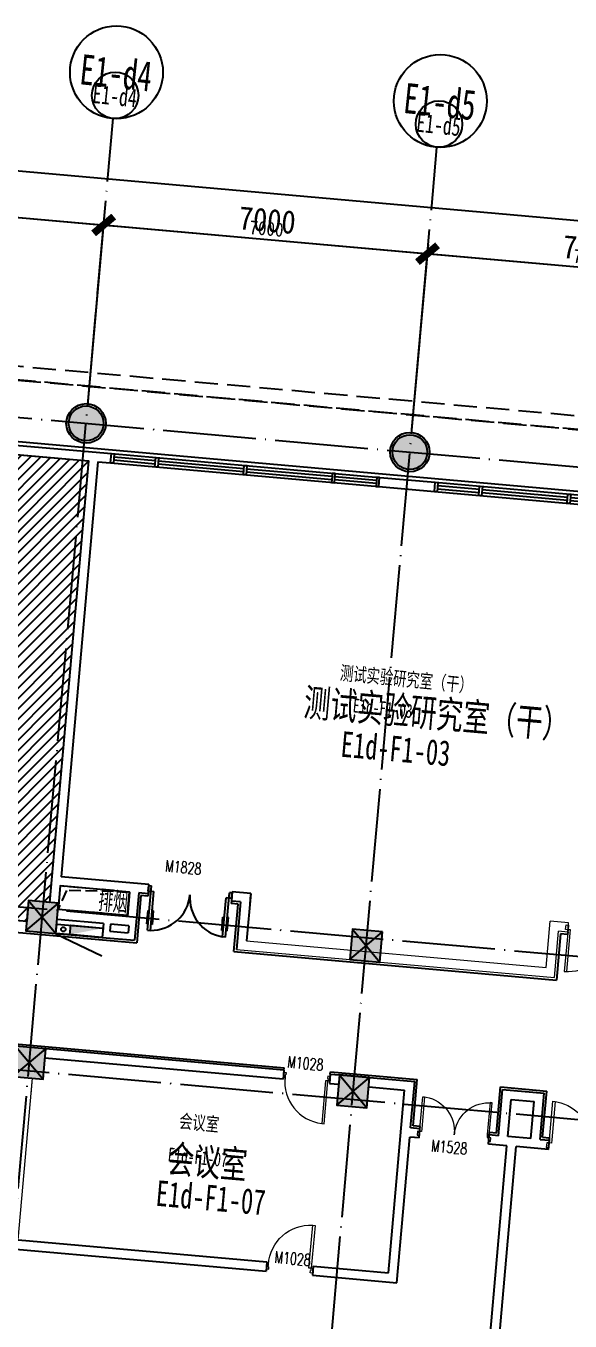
# Model space of a CAD drawing. Header units: millimetres. Extents: x 347599 to 1495443, y -100002 to 152717.
# Drawn here: x 1431803 to 1443520, y 19497 to 47398 of the extents above; entities that cross this region are included whole.
import ezdxf
from ezdxf.enums import TextEntityAlignment as Align

# ---------------------------------------------------------------- set-up
doc = ezdxf.new("R2010")
doc.units = ezdxf.units.MM
doc.header["$LTSCALE"] = 1000
doc.header["$PDMODE"] = 1
for name, pattern in [('DASH', [0.35, 0.25, -0.1]), ('E-RG-1F$0$$0$DOTE', [2.42, 2, -0.2, 0.02, -0.2]), ('XRE2$0$HIDDEN', [0.375, 0.25, -0.125]), ('管井留洞1F$0$DASH', [0.35, 0.25, -0.1])]:
    doc.linetypes.add(name, pattern=pattern)
doc.layers.get('0').update_dxf_attribs({"linetype": 'CONTINUOUS'})
doc.layers.get('Defpoints').update_dxf_attribs({"linetype": 'CONTINUOUS'})
for name, color, linetype in [('00外装饰面', 21, 'CONTINUOUS'), ('A-------', 18, 'CONTINUOUS'), ('A-SYMB-DOOR', 13, 'CONTINUOUS'), ('A-SYMB-DOOR1', 4, 'CONTINUOUS'), ('A-设备', 253, 'CONTINUOUS'), ('A—墙体', 7, 'CONTINUOUS'), ('A—文字索引', 40, 'CONTINUOUS'), ('A—楼梯、电梯、栏杆', 50, 'CONTINUOUS'), ('A—设备管丼、主管符号', 50, 'CONTINUOUS'), ('A—轴线、尺寸', 1, 'CONTINUOUS'), ('A—门窗', 135, 'CONTINUOUS'), ('E-RT-1F$0$A-SYMB-AREA', 4, 'CONTINUOUS'), ('E-RT-1F$0$A-SYMB-NAME', 4, 'CONTINUOUS'), ('I—平面—文字', 40, 'CONTINUOUS'), ('I—平面—文字（放大1：100）', 40, 'XRE2$0$HIDDEN'), ('I—平面—消防设施', 10, 'CONTINUOUS'), ('I—平面—装饰面层线', 192, 'CONTINUOUS'), ('I—平面—门', 22, 'CONTINUOUS'), ('轴线100', 1, 'CONTINUOUS')]:
    doc.layers.add(name, color=color, linetype=linetype)
for name, color, linetype, lineweight in [('E1-RI-1F$0$A-DOOR', 32, 'CONTINUOUS', 5), ('E1-RI-1F$0$A-DOOR-FRAM', 2, 'CONTINUOUS', 9), ('E1-RI-1F$0$A-GLAZ-CWMG', 3, 'CONTINUOUS', 5), ('E1-RI-1F$0$A-WALL', 7, 'CONTINUOUS', 5)]:
    doc.layers.add(name, color=color, linetype=linetype, lineweight=lineweight)
doc.styles.add('ARIAL', font='simhei.ttf', dxfattribs={"width": 0.9})
doc.styles.add('E-RT-1F$0$ECADI', font='hzs.shx', dxfattribs={"width": 0.7, "bigfont": 'hztxt.shx'})
doc.styles.add('ECADI-TXT', font='simplex.shx', dxfattribs={"bigfont": 'hztxt.shx'})
doc.styles.add('XD2008', font='simhei.ttf', dxfattribs={"width": 0.7})
doc.dimstyles.new('200', dxfattribs={"dimscale": 200, "dimtxt": 2.5, "dimasz": 2, "dimexe": 1, "dimexo": 1, "dimgap": 0.8, "dimtad": 1, "dimdec": 0, "dimdsep": 46, "dimtxsty": 'ARIAL', "dimblk1": 'ARCHTICK', "dimblk2": 'ARCHTICK', "dimsah": 1, "dimcen": -0.9, "dimdle": 1, "dimclrd": 256, "dimclre": 256, "dimclrt": 40, "dimaunit": 1, "dimadec": 0, "dimazin": 0, "dimtfac": 0.35, "dimtdec": 0, "dimtix": 1, "dimtmove": 2, "dimatfit": 3, "dimldrblk": 'ARCHTICK', "dimfxl": 0, "dimtvp": 0.8, "dimtolj": 1, "dimtzin": 0, "dimarcsym": 0})
doc.dimstyles.new('副本 100', dxfattribs={"dimscale": 100, "dimtxt": 2.5, "dimasz": 2, "dimexe": 1, "dimexo": 1, "dimgap": 0.8, "dimtad": 1, "dimdec": 0, "dimdsep": 46, "dimtxsty": 'ARIAL', "dimblk1": 'ARCHTICK', "dimblk2": 'ARCHTICK', "dimsah": 1, "dimcen": -0.9, "dimdle": 1, "dimclrd": 256, "dimclre": 256, "dimclrt": 40, "dimaunit": 1, "dimadec": 0, "dimazin": 0, "dimtfac": 0.35, "dimtdec": 0, "dimtix": 1, "dimtmove": 2, "dimatfit": 3, "dimldrblk": 'ARCHTICK', "dimfxl": 0, "dimtvp": 0.8, "dimtolj": 1, "dimtzin": 0, "dimarcsym": 0})

# ---------------------------------------------------------------- blocks, each defined once
blk = doc.blocks.new('E1-RI-1F$0$M1000')
at = {"layer": 'E1-RI-1F$0$A-DOOR'}
for p, q in [((11787123, -6196585), (11787123, -6196685)), ((11787123, -6196585), (11787161, -6196585)), ((11787123, -6196685), (11787173, -6196685)), ((11787161, -6196635), (11787161, -6196585)), ((11787161, -6196635), (11787173, -6196635)), ((11787173, -6196685), (11787173, -6196635)), ((11788073, -6196685), (11788073, -6196635)), ((11788086, -6196635), (11788073, -6196635)), ((11788123, -6196685), (11788073, -6196685)), ((11788086, -6196635), (11788086, -6196585)), ((11788123, -6196585), (11788086, -6196585)), ((11788123, -6196585), (11788123, -6196685))]:
    blk.add_line(p, q, dxfattribs=at)
blk.add_lwpolyline([(11787161, -6195660), (11787161, -6196585), (11787211, -6196585), (11787211, -6195660)], close=True, dxfattribs=at)
blk.add_arc((11787186, -6196560), 900, 358.4089, 88.4089, dxfattribs=at)
blk = doc.blocks.new('E1-RI-1F$0$1窗01')
at = {"layer": 'A—门窗'}
for p, q in [((12311566, -5138138), (12317365, -5138138)), ((12311626, -5138204), (12312526, -5138204)), ((12311626, -5138271), (12312526, -5138271)), ((12312586, -5138204), (12314436, -5138204)), ((12312586, -5138271), (12314436, -5138271)), ((12314496, -5138204), (12316345, -5138204)), ((12314496, -5138271), (12316345, -5138271)), ((12316405, -5138204), (12317305, -5138204)), ((12316405, -5138271), (12317305, -5138271)), ((12311566, -5138338), (12317365, -5138338))]:
    blk.add_line(p, q, dxfattribs=at)
for points in [[(12311566, -5138138), (12311626, -5138138), (12311626, -5138338), (12311566, -5138338)], [(12312526, -5138138), (12312586, -5138138), (12312586, -5138338), (12312526, -5138338)], [(12314436, -5138138), (12314496, -5138138), (12314496, -5138338), (12314436, -5138338)], [(12317365, -5138138), (12317305, -5138138), (12317305, -5138338), (12317365, -5138338)]]:
    blk.add_lwpolyline(points, close=True, dxfattribs=at)
blk.add_lwpolyline([(12316345, -5138138), (12316345, -5138338), (12316405, -5138338), (12316405, -5138138), (12316345, -5138138), (12316345, -5138138)], dxfattribs=at)
at = {"layer": 'E1-RI-1F$0$A-WALL'}
for p, q in [((12311566, -5138138), (12311566, -5138338)), ((12317365, -5138138), (12317365, -5138338))]:
    blk.add_line(p, q, dxfattribs=at)
blk = doc.blocks.new('E1-RI-1F$0$$DORLIB2D$00000011')
for p, q in [((-0.467, 0.471), (-0.467, -0.062)), ((-0.467, 0.471), (-0.433, 0.471)), ((-0.433, 0.471), (-0.433, 0.004)), ((0.433, 0.471), (0.433, 0.004)), ((0.467, 0.471), (0.433, 0.471)), ((0.467, 0.471), (0.467, -0.062)), ((-0.483, 0.396), (-0.483, 0.235)), ((-0.483, 0.396), (-0.467, 0.396)), ((-0.417, 0.396), (-0.433, 0.396)), ((-0.417, 0.396), (-0.417, 0.235)), ((0.417, 0.396), (0.417, 0.235)), ((0.417, 0.396), (0.433, 0.396)), ((0.483, 0.396), (0.467, 0.396)), ((0.483, 0.396), (0.483, 0.235)), ((-0.483, 0.235), (-0.467, 0.235)), ((-0.417, 0.235), (-0.433, 0.235)), ((0.417, 0.235), (0.433, 0.235)), ((0.483, 0.235), (0.467, 0.235)), ((-0.5, 0.004), (-0.433, 0.004)), ((-0.5, 0.004), (-0.5, -0.062)), ((0.5, 0.004), (0.433, 0.004)), ((0.5, 0.004), (0.5, -0.062)), ((-0.5, -0.062), (-0.467, -0.062)), ((0.5, -0.062), (0.467, -0.062))]:
    blk.add_line(p, q)
for centre, start, end in [((-0.467, 0.004), 0, 85.904), ((0.467, 0.004), 94.096, 180)]:
    blk.add_arc(centre, 0.467, start, end)
blk = doc.blocks.new('E1-RI-1F$0$XFX-BX')
blk.add_lwpolyline([(0, 0), (0, 200), (700, 200), (700, 0)], close=True)
blk.add_solid([(0, 0), (0, 0), (700, 0), (700, 200)])
blk = doc.blocks.new('E1-RI-1F$0$MRY_DOOR-2-SOLID_-_1_8_ME5')
at = {"layer": 'E1-RI-1F$0$A-DOOR'}
for p, q in [((-849, -66), (-900, -66)), ((-900, -66), (-900, -137)), ((-900, -137), (-900, -966)), ((-849, -137), (-849, -66)), ((-849, -966), (-849, -137)), ((849, -66), (900, -66)), ((849, -137), (849, -66)), ((849, -966), (849, -137)), ((900, -66), (900, -137)), ((900, -137), (900, -966)), ((-900, -966), (-849, -966)), ((900, -966), (849, -966))]:
    blk.add_line(p, q, dxfattribs=at)
for centre, start, end in [((-900, -66), 270, 355.4292), ((-900, -66), 355.4292, 0.5), ((900, -66), 179.5, 184.5708), ((900, -66), 184.5708, 270)]:
    blk.add_arc(centre, 900, start, end, dxfattribs=at)
at = {"layer": 'E1-RI-1F$0$A-DOOR-FRAM'}
for p, q in [((-951, -66), (-951, 36)), ((-951, 36), (-900, 36)), ((-900, 36), (-900, -66)), ((900, -66), (900, 36)), ((900, 36), (951, 36)), ((951, 36), (951, -66)), ((-900, -66), (-951, -66)), ((951, -66), (900, -66))]:
    blk.add_line(p, q, dxfattribs=at)
blk = doc.blocks.new('E-RT-1F$0$5erhfh')
at = {"layer": 'E-RT-1F$0$A-SYMB-AREA', "style": 'E-RT-1F$0$ECADI', "width": 0.7}
blk.add_attdef('340M2', text='', height=2.5, dxfattribs=at).set_placement((0, 1.25), align=Align.MIDDLE_LEFT)
at = {"layer": 'E-RT-1F$0$A-SYMB-NAME', "style": 'E-RT-1F$0$ECADI', "width": 0.7}
blk.add_attdef('CHINESENAME', (-12.29, 3.09), '', height=4.5, dxfattribs=at)
blk = doc.blocks.new('_ArchTick')
at = {"color": 0, "linetype": 'ByBlock', "const_width": 0.4}
blk.add_lwpolyline([(-0.5, -0.5), (0.5, 0.5)], dxfattribs=at)
blk = doc.blocks.new('*D287')
at = {"layer": 'A—轴线、尺寸', "linetype": 'ByBlock', "lineweight": -2}
for p, q in [((1426169, 39943), (1426522, 43927)), ((1426305, 43746), (1433677, 43092)), ((1433142, 39324), (1433495, 43309))]:
    blk.add_line(p, q, dxfattribs=at)
at = {"layer": 'Defpoints', "color": 0, "linetype": 'ByBlock'}
for p in [(1433477, 43110), (1426151, 39744), (1433124, 39125)]:
    blk.add_point(p, dxfattribs=at)
at = {"layer": 'A—轴线、尺寸', "linetype": 'ByBlock', "lineweight": -2, "xscale": 400, "yscale": 400, "zscale": 400}
for p, rotation in [((1426505, 43728), 174.9322288769739), ((1433477, 43110), 354.9322288769739)]:
    blk.add_blockref('_ArchTick', p, dxfattribs=dict(at, rotation=rotation))
at = {"layer": 'A—轴线、尺寸', "color": 40, "linetype": 'ByBlock', "insert": (1430027, 43830), "char_height": 500, "attachment_point": 5, "rotation": 354.9322, "style": 'ARIAL'}
blk.add_mtext('\\A1;7000', dxfattribs=at)
blk = doc.blocks.new('*D288')
at = {"layer": 'A—轴线、尺寸', "linetype": 'ByBlock', "lineweight": -2}
for p, q in [((1433142, 39324), (1433495, 43309)), ((1433278, 43127), (1440649, 42474)), ((1440114, 38706), (1440468, 42691))]:
    blk.add_line(p, q, dxfattribs=at)
at = {"layer": 'Defpoints', "color": 0, "linetype": 'ByBlock'}
for p in [(1440450, 42491), (1433124, 39125), (1440097, 38507)]:
    blk.add_point(p, dxfattribs=at)
at = {"layer": 'A—轴线、尺寸', "linetype": 'ByBlock', "lineweight": -2, "xscale": 400, "yscale": 400, "zscale": 400}
for p, rotation in [((1433477, 43110), 174.9322288769739), ((1440450, 42491), 354.9322288769739)]:
    blk.add_blockref('_ArchTick', p, dxfattribs=dict(at, rotation=rotation))
at = {"layer": 'A—轴线、尺寸', "color": 40, "linetype": 'ByBlock', "insert": (1437000, 43212), "char_height": 500, "attachment_point": 5, "rotation": 354.9322, "style": 'ARIAL'}
blk.add_mtext('\\A1;7000', dxfattribs=at)
blk = doc.blocks.new('*D289')
at = {"layer": 'A—轴线、尺寸', "linetype": 'ByBlock', "lineweight": -2}
for p, q in [((1440114, 38706), (1440468, 42691)), ((1440251, 42509), (1447622, 41855)), ((1447087, 38088), (1447440, 42072))]:
    blk.add_line(p, q, dxfattribs=at)
at = {"layer": 'Defpoints', "color": 0, "linetype": 'ByBlock'}
for p in [(1447423, 41873), (1440097, 38507), (1447069, 37889)]:
    blk.add_point(p, dxfattribs=at)
at = {"layer": 'A—轴线、尺寸', "linetype": 'ByBlock', "lineweight": -2, "xscale": 400, "yscale": 400, "zscale": 400}
for p, rotation in [((1440450, 42491), 174.9322288769739), ((1447423, 41873), 354.9322288769739)]:
    blk.add_blockref('_ArchTick', p, dxfattribs=dict(at, rotation=rotation))
at = {"layer": 'A—轴线、尺寸', "color": 40, "linetype": 'ByBlock', "insert": (1443973, 42593), "char_height": 500, "attachment_point": 5, "rotation": 354.9322, "style": 'ARIAL'}
blk.add_mtext('\\A1;7000', dxfattribs=at)
blk = doc.blocks.new('*D293')
at = {"layer": 'A—轴线、尺寸', "linetype": 'ByBlock', "lineweight": -2}
for p, q in [((1414670, 40461), (1415156, 45939)), ((1414939, 45758), (1486159, 39442)), ((1485492, 34180), (1485978, 39659))]:
    blk.add_line(p, q, dxfattribs=at)
at = {"layer": 'Defpoints', "color": 0, "linetype": 'ByBlock'}
for p in [(1414652, 40261), (1485960, 39459), (1485474, 33981)]:
    blk.add_point(p, dxfattribs=at)
at = {"layer": 'A—轴线、尺寸', "linetype": 'ByBlock', "lineweight": -2, "xscale": 400, "yscale": 400, "zscale": 400}
for p, rotation in [((1415138, 45740), 174.9322288769739), ((1485960, 39459), 354.9322288769739)]:
    blk.add_blockref('_ArchTick', p, dxfattribs=dict(at, rotation=rotation))
at = {"layer": 'A—轴线、尺寸', "color": 40, "linetype": 'ByBlock', "insert": (1450585, 43011), "char_height": 500, "attachment_point": 5, "rotation": 354.9322, "style": 'ARIAL'}
blk.add_mtext('\\A1;71100', dxfattribs=at)
blk = doc.blocks.new('ECADI-TAG-DOOR')
blk = doc.blocks.new('*D533')
at = {"layer": 'Defpoints', "color": 0, "linetype": 'Continuous'}
for p in [(1433477, 43110), (1426151, 39744), (1433124, 39125)]:
    blk.add_point(p, dxfattribs=at)
at = {"layer": '轴线100', "linetype": 'Continuous', "lineweight": -2}
for p, q in [((1426160, 39843), (1426514, 43828)), ((1426405, 43737), (1433577, 43101)), ((1433133, 39225), (1433486, 43209))]:
    blk.add_line(p, q, dxfattribs=at)
at = {"layer": '轴线100', "linetype": 'Continuous', "lineweight": -2, "xscale": 200, "yscale": 200, "zscale": 200}
for p, rotation in [((1426505, 43728), 174.9322288767491), ((1433477, 43110), 354.932228876749)]:
    blk.add_blockref('_ArchTick', p, dxfattribs=dict(at, rotation=rotation))
at = {"layer": '轴线100', "color": 40, "linetype": 'Continuous', "insert": (1430011, 43650), "char_height": 300, "attachment_point": 5, "rotation": 354.9322, "style": 'ARIAL'}
blk.add_mtext('\\A1;7000', dxfattribs=at)
blk = doc.blocks.new('*D534')
at = {"layer": 'Defpoints', "color": 0, "linetype": 'Continuous'}
for p in [(1440450, 42491), (1433124, 39125), (1440097, 38507)]:
    blk.add_point(p, dxfattribs=at)
at = {"layer": '轴线100', "linetype": 'Continuous', "lineweight": -2}
for p, q in [((1433133, 39225), (1433486, 43209)), ((1433378, 43119), (1440550, 42483)), ((1440105, 38607), (1440459, 42591))]:
    blk.add_line(p, q, dxfattribs=at)
at = {"layer": '轴线100', "linetype": 'Continuous', "lineweight": -2, "xscale": 200, "yscale": 200, "zscale": 200}
for p, rotation in [((1433477, 43110), 174.9322288767491), ((1440450, 42491), 354.932228876749)]:
    blk.add_blockref('_ArchTick', p, dxfattribs=dict(at, rotation=rotation))
at = {"layer": '轴线100', "color": 40, "linetype": 'Continuous', "insert": (1436984, 43031), "char_height": 300, "attachment_point": 5, "rotation": 354.9322, "style": 'ARIAL'}
blk.add_mtext('\\A1;7000', dxfattribs=at)
blk = doc.blocks.new('*D535')
at = {"layer": 'Defpoints', "color": 0, "linetype": 'Continuous'}
for p in [(1447423, 41873), (1440097, 38507), (1447069, 37889)]:
    blk.add_point(p, dxfattribs=at)
at = {"layer": '轴线100', "linetype": 'Continuous', "lineweight": -2}
for p, q in [((1440105, 38607), (1440459, 42591)), ((1440350, 42500), (1447522, 41864)), ((1447078, 37988), (1447431, 41973))]:
    blk.add_line(p, q, dxfattribs=at)
at = {"layer": '轴线100', "linetype": 'Continuous', "lineweight": -2, "xscale": 200, "yscale": 200, "zscale": 200}
for p, rotation in [((1440450, 42491), 174.9322288767491), ((1447423, 41873), 354.932228876749)]:
    blk.add_blockref('_ArchTick', p, dxfattribs=dict(at, rotation=rotation))
at = {"layer": '轴线100', "color": 40, "linetype": 'Continuous', "insert": (1443957, 42413), "char_height": 300, "attachment_point": 5, "rotation": 354.9322, "style": 'ARIAL'}
blk.add_mtext('\\A1;7000', dxfattribs=at)
blk = doc.blocks.new('*D539')
at = {"layer": 'Defpoints', "color": 0, "linetype": 'Continuous'}
for p in [(1414652, 40261), (1485960, 39459), (1485474, 33981)]:
    blk.add_point(p, dxfattribs=at)
at = {"layer": '轴线100', "linetype": 'Continuous', "lineweight": -2}
for p, q in [((1414661, 40361), (1415147, 45839)), ((1415038, 45749), (1486060, 39450)), ((1485483, 34080), (1485969, 39559))]:
    blk.add_line(p, q, dxfattribs=at)
at = {"layer": '轴线100', "linetype": 'Continuous', "lineweight": -2, "xscale": 200, "yscale": 200, "zscale": 200}
for p, rotation in [((1415138, 45740), 174.9322288767491), ((1485960, 39459), 354.932228876749)]:
    blk.add_blockref('_ArchTick', p, dxfattribs=dict(at, rotation=rotation))
at = {"layer": '轴线100', "color": 40, "linetype": 'Continuous', "insert": (1450569, 42830), "char_height": 300, "attachment_point": 5, "rotation": 354.9322, "style": 'ARIAL'}
blk.add_mtext('\\A1;71100', dxfattribs=at)

msp = doc.modelspace()

# ---------------------------------------------------------------- hatches: boundary and pattern name
at = {"layer": 'A-------'}
h = msp.add_hatch(color=256, dxfattribs=at)
edge = h.paths.add_edge_path()
edge.add_arc((1433098.2, 38835.6), 375, 0, 360)
h = msp.add_hatch(color=256, dxfattribs=at)
edge = h.paths.add_edge_path()
edge.add_arc((1440070.8, 38217.4), 375, 0, 360)
for points in [[(1432507.8, 28497.4), (1431860.4, 28554.8), (1431802.9, 27907.3), (1432450.4, 27849.9)], [(1439480.5, 27879), (1438833, 27936.5), (1438775.6, 27289), (1439423, 27231.6)], [(1432229.6, 25359.7), (1431582.2, 25417.1), (1431524.8, 24769.6), (1432172.2, 24712.2)], [(1439202.3, 24741.3), (1438554.8, 24798.8), (1438497.4, 24151.3), (1439144.8, 24093.9)]]:
    msp.add_hatch(color=256, dxfattribs=at).paths.add_polyline_path(points)
at = {"layer": 'A-设备'}
h = msp.add_hatch(dxfattribs=at)
h.set_pattern_fill('ANSI31', color=253, scale=50, style=0)
h.set_pattern_definition([(45, (1000000, 0), (-112.2532, 112.2532), [])])
h.paths.add_polyline_path([(1426419.7, 38808), (1428909.4, 38587.4), (1428893.2, 38405.4), (1433152.2, 38027.7), (1432308.6, 28515), (1431860.4, 28554.8), (1431820.6, 28106.6), (1431048.8, 28175), (1431139.4, 29196.5), (1428499.3, 29430.9), (1428408.8, 28409.4), (1427910.8, 28453.5), (1428475.7, 34828.5), (1427180.8, 34943.1), (1427131.4, 34947.6), (1427422.8, 38234.6), (1426377, 38327.4)])

# ---------------------------------------------------------------- linework, layer by layer
at = {"elevation": 0}
for points in [[(1432507.8, 28497.4), (1431860.4, 28554.8), (1431802.9, 27907.3), (1432450.4, 27849.9)], [(1439480.5, 27879), (1438833, 27936.5), (1438775.6, 27289), (1439423, 27231.6)], [(1432229.6, 25359.7), (1431582.2, 25417.1), (1431524.8, 24769.6), (1432172.2, 24712.2)], [(1439202.3, 24741.3), (1438554.8, 24798.8), (1438497.4, 24151.3), (1439144.8, 24093.9)]]:
    msp.add_lwpolyline(points, close=True, dxfattribs=at)
for centre in [(1433098.2, 38835.6, 0), (1440070.8, 38217.4, 0)]:
    msp.add_circle(centre, 375)
at = {"layer": '00外装饰面', "linetype": 'ByBlock', "ltscale": 5}
msp.add_line((1428918.5, 38684.3), (1484331, 33770.2), dxfattribs=at)
for centre in [(1433097.6, 38835.6), (1440070.2, 38217.4)]:
    msp.add_circle(centre, 425, dxfattribs=at)
at = {"layer": 'A-设备', "color": 253}
msp.add_lwpolyline([(1426419.7, 38808), (1428909.4, 38587.4), (1428893.2, 38405.4), (1433152.2, 38027.7), (1432308.6, 28515), (1431860.4, 28554.8), (1431820.6, 28106.6), (1431048.8, 28175), (1431139.4, 29196.5), (1428499.3, 29430.9), (1428408.8, 28409.4), (1427910.8, 28453.5), (1428475.7, 34828.5), (1427180.8, 34943.1), (1427131.4, 34947.6), (1427422.8, 38234.6), (1426377, 38327.4)], close=True, dxfattribs=at)
at = {"layer": 'A—墙体'}
for p, q in [((1428911.4, 38604.6), (1433642.9, 38185)), ((1428893.8, 38405.3), (1433152.2, 38027.7)), ((1433152.2, 38027.7), (1432308.6, 28515)), ((1433351.4, 38010), (1432558.6, 29070.7)), ((1433351.4, 38010), (1433625.2, 37985.8)), ((1439420.2, 37672.6), (1440615.5, 37566.6)), ((1439402.5, 37473.4), (1440597.8, 37367.4)), ((1434451.4, 28902.9), (1432558.6, 29070.7)), ((1434035.1, 28739.4), (1433988.8, 28215.4)), ((1434451.4, 28902.9), (1434433.8, 28703.6)), ((1436244.4, 28743.9), (1436226.7, 28544.7)), ((1436642.8, 28708.6), (1436244.4, 28743.9)), ((1434234.3, 28721.3), (1434144, 27699.7)), ((1434433.8, 28703.6), (1434234.3, 28721.3)), ((1436425.9, 28527), (1436226.7, 28544.7)), ((1436425.9, 28527), (1436335.4, 27505.4)), ((1436642.8, 28708.6), (1436552.2, 27686.9)), ((1436640.6, 28683.2), (1436622.9, 28484)), ((1431820.6, 28106.6), (1431048.8, 28175)), ((1433473.1, 28060.4), (1432476.9, 28148.7)), ((1433473.1, 28060.4), (1433446.6, 27761.6)), ((1433622.5, 28047.1), (1433609.3, 27897.7)), ((1434021, 28011.8), (1433622.5, 28047.1)), ((1434021, 28011.8), (1434007.8, 27862.4)), ((1433446.6, 27761.6), (1434144, 27699.7)), ((1433609.3, 27897.7), (1434007.8, 27862.4)), ((1437341.8, 24705.7), (1432212, 25160.5)), ((1437359.5, 24904.9), (1432229.7, 25359.7)), ((1437359.5, 24904.9), (1437341.8, 24705.7)), ((1438355.6, 24816.4), (1438337.9, 24617.2)), ((1438337.9, 24617.2), (1438537.1, 24599.5)), ((1438355.6, 24816.4), (1438554.8, 24798.8)), ((1438554.8, 24798.8), (1440173.8, 24655.2)), ((1440085.4, 23659.1), (1440173.8, 24655.2)), ((1439184.6, 24542.1), (1439956.9, 24473.6)), ((1439608, 20539.1), (1439956.9, 24473.6)), ((1441978, 23491.3), (1442066.3, 24487.4)), ((1442066.3, 24487.4), (1442962.4, 24407.9)), ((1442874.1, 23411.6), (1442962.4, 24407.9)), ((1442177.2, 23473.6), (1442247.9, 24270.5)), ((1442247.9, 24270.5), (1442745.5, 24226.3)), ((1442674.9, 23429.5), (1442745.5, 24226.3)), ((1439789.5, 20322.3), (1440067.8, 23459.9)), ((1440267, 23442.2), (1440067.8, 23459.9)), ((1440284.6, 23641.4), (1440085.4, 23659.1)), ((1440267, 23442.2), (1440284.6, 23641.4)), ((1441761.1, 23309.7), (1441778.8, 23508.9)), ((1441978, 23491.3), (1441778.8, 23508.9)), ((1442674.9, 23429.5), (1442177.2, 23473.6)), ((1441493, 13495), (1442358.6, 23256.7)), ((1441722.3, 18343.7), (1442159.6, 23274.4)), ((1442159.6, 23274.4), (1441761.1, 23309.7)), ((1443055.7, 23194.9), (1442358.6, 23256.7)), ((1442874.1, 23411.6), (1443073.3, 23393.9)), ((1443055.7, 23194.9), (1443073.3, 23393.9)), ((1431639, 21245.8), (1436993, 20771)), ((1431421.3, 21064.3), (1436975.3, 20571.9)), ((1436993, 20771), (1436975.3, 20571.8)), ((1437989.1, 20682.6), (1437971.4, 20483.4)), ((1437989.1, 20682.6), (1439608, 20539.1)), ((1437971.4, 20483.5), (1439789.5, 20322.3)), ((1437971.4, 20483.4), (1439789.5, 20322.2))]:
    msp.add_line(p, q, dxfattribs=at)
msp.add_lwpolyline([(1432496.9, 28373.4), (1433991.1, 28240.9), (1434035.1, 28739), (1432541, 28871.5)], close=True, dxfattribs=at)
at = {"layer": 'A—楼梯、电梯、栏杆', "linetype": 'DASH', "ltscale": 2}
for p, q in [((1486393.6, 34913.2), (1425847.9, 40284)), ((1429161.3, 40289.8), (1486718.9, 35185.5)), ((1429161.3, 40289.8), (1486718.9, 35185.5)), ((1428836, 40017.5), (1486061.6, 34942.6)), ((1428836, 40017.5), (1486061.6, 34942.6)), ((1428836, 40017.5), (1486393.6, 34913.2))]:
    msp.add_line(p, q, dxfattribs=at)
at = {"layer": 'A—设备管丼、主管符号', "linetype": '管井留洞1F$0$DASH'}
msp.add_lwpolyline([(1434035.1, 28739), (1432541, 28871.5), (1432496.8, 28373.4), (1433991.1, 28241.3)], close=True, dxfattribs=at)
msp.add_lwpolyline([(1434035.1, 28739), (1432675.9, 28775.7), (1432496.9, 28373.4)], dxfattribs=at)
at = {"layer": 'A—轴线、尺寸', "linetype": 'E-RG-1F$0$$0$DOTE'}
for p, q in [((1430140.7, 5479.1), (1433680.3, 45400.5)), ((1437113.3, 4860.8), (1440652.9, 44782.2)), ((1413065.8, 40612.1), (1493462.3, 33482.5)), ((1413394.5, 30041.8), (1492534.8, 23023.6)), ((1413434.1, 26524.5), (1492225.6, 19537.2))]:
    msp.add_line(p, q, dxfattribs=at)
at = {"layer": 'A—轴线、尺寸', "linetype": 'ByBlock'}
for centre in [(1433752.7, 46398.2), (1440725.3, 45779.9)]:
    msp.add_circle(centre, 1000, dxfattribs=at)
at = {"layer": 'Defpoints'}
for p, q in [((1431802.9, 27907.3, 0), (1432507.8, 28497.4, 0)), ((1431860.4, 28554.8, 0), (1432450.4, 27849.9, 0)), ((1438833, 27936.5, 0), (1439423, 27231.6, 0)), ((1438775.6, 27289, 0), (1439480.5, 27879, 0)), ((1431582.2, 25417.1, 0), (1432172.2, 24712.2, 0)), ((1431524.8, 24769.6, 0), (1432229.6, 25359.7, 0)), ((1438497.4, 24151.3, 0), (1439202.3, 24741.3, 0)), ((1438554.8, 24798.8, 0), (1439144.8, 24093.9, 0))]:
    msp.add_line(p, q, dxfattribs=at)
at = {"layer": 'E1-RI-1F$0$A-WALL'}
for p, q in [((1432450.4, 27849.9), (1432507.8, 28497.4)), ((1443001.7, 27115), (1443089.8, 28111.1)), ((1443488.2, 28075.7), (1443089.8, 28111.1)), ((1443470.6, 27876.5), (1443488.2, 28075.7)), ((1436552.2, 27686.9), (1443001.7, 27115)), ((1443183.3, 26898.1), (1443271.4, 27894.2)), ((1443470.6, 27876.5), (1443271.4, 27894.2)), ((1436335.4, 27505.4), (1443183.3, 26898.1)), ((1431639, 21245.8), (1431948.2, 24732.1)), ((1431917.3, 24383.4), (1431948.2, 24732.1))]:
    msp.add_line(p, q, dxfattribs=at)
at = {"layer": 'I—平面—消防设施'}
msp.add_line((1432450.4, 27849.9), (1433446.6, 27761.6), dxfattribs=at)
msp.add_lwpolyline([(1433446.5, 27761.5), (1432450.4, 27849.9), (1432468.1, 28049.1), (1433464.2, 27960.7)], close=True, dxfattribs=at)
msp.add_lwpolyline([(1432449.8, 27841.3), (1433441, 27364.4)], dxfattribs=at)
msp.add_circle((1432608.7, 27936.3), 50, dxfattribs=at)
at = {"layer": 'I—平面—装饰面层线'}
for p, q in [((1434279.4, 28667.1), (1434188.7, 27645.6)), ((1434429.3, 28653.8), (1434279.4, 28667.1)), ((1434433.8, 28703.6), (1434429.3, 28653.8)), ((1436226.7, 28544.6), (1436222.3, 28494.8)), ((1436371.7, 28481.6), (1436222.3, 28494.8)), ((1436281.1, 27460.1), (1436371.7, 28481.6)), ((1430777.7, 27948.1), (1434188.7, 27645.6)), ((1443316.4, 27840), (1443228, 26844)), ((1443466.4, 27826.7), (1443316.4, 27840)), ((1443470.8, 27876.5), (1443466.4, 27826.7)), ((1436281.1, 27460.1), (1443228, 26844)), ((1429619.3, 25641.4), (1437363.9, 24954.6)), ((1437359.5, 24904.9), (1437363.9, 24954.6)), ((1438355.6, 24816.4), (1438360, 24866.2)), ((1438360, 24866.2), (1440228, 24700.6)), ((1440139.7, 23704.5), (1440228, 24700.6)), ((1441932.6, 23545.5), (1442020.9, 24541.6)), ((1442020.9, 24541.6), (1443016.6, 24453.3)), ((1442928.3, 23457), (1443016.6, 24453.3)), ((1440289.1, 23691.2), (1440139.7, 23704.5)), ((1440284.6, 23641.4), (1440289.1, 23691.2)), ((1441778.8, 23508.9), (1441783.2, 23558.7)), ((1441932.6, 23545.5), (1441783.2, 23558.7)), ((1442928.3, 23457), (1443077.7, 23443.8)), ((1443073.3, 23393.9), (1443077.7, 23443.8))]:
    msp.add_line(p, q, dxfattribs=at)
at = {"layer": '轴线100', "linetype": 'E-RG-1F$0$$0$DOTE'}
for p, q in [((1430140.7, 5479.1), (1433680.3, 45400.5)), ((1437113.3, 4860.8), (1440652.9, 44782.2)), ((1413065.8, 40612.1), (1493462.3, 33482.5)), ((1413394.5, 30041.8), (1492534.8, 23023.6)), ((1413434.1, 26524.5), (1492225.6, 19537.2))]:
    msp.add_line(p, q, dxfattribs=at)
at = {"layer": '轴线100'}
for centre in [(1433724.6, 45901.8), (1440697.3, 45283.8)]:
    msp.add_circle(centre, 500, dxfattribs=at)

# ---------------------------------------------------------------- block references
ref = msp.add_blockref('E-RT-1F$0$5erhfh', (1434806.7, 27504.6), dxfattribs=dict(xscale=100.0000000000002, yscale=100.0000000000002, zscale=100.0000000000002, rotation=355))
ref.add_attrib('CHINESENAME', '排烟', (1433347.2, 28330.4), dxfattribs={"layer": 'E-RT-1F$0$A-SYMB-NAME', "height": 450, "rotation": 355, "style": 'E-RT-1F$0$ECADI', "width": 0.7})
at = {"layer": 'A-SYMB-DOOR1'}
ref = msp.add_blockref('ECADI-TAG-DOOR', (1435732.3, 28363.8), dxfattribs=dict(at, xscale=100.0000000022704, yscale=100.0000000022704, zscale=100.0000000022704, rotation=354.6769983313162))
ref.add_attrib('门窗主编号1', 'M1828', dxfattribs={"layer": 'A-SYMB-DOOR', "height": 250, "rotation": 354.677, "style": 'ECADI-TXT', "width": 0.7}).set_placement((1435570.9, 29110.4), align=Align.RIGHT)
ref = msp.add_blockref('ECADI-TAG-DOOR', (1438359.9, 24141.2, 0), dxfattribs=dict(at, xscale=100.0000000022704, yscale=100.0000000022704, zscale=100.0000000022704, rotation=354.6769983313162))
ref.add_attrib('门窗主编号1', 'M1028', dxfattribs={"layer": 'A-SYMB-DOOR', "height": 250, "rotation": 354.677, "style": 'ECADI-TXT', "width": 0.7}).set_placement((1438198.5, 24887.9, 0), align=Align.RIGHT)
ref = msp.add_blockref('ECADI-TAG-DOOR', (1441456, 22335.9, 0), dxfattribs=dict(at, xscale=100.0000000022704, yscale=100.0000000022704, zscale=100.0000000022704, rotation=354.6769983313162))
ref.add_attrib('门窗主编号1', 'M1528', dxfattribs={"layer": 'A-SYMB-DOOR', "height": 250, "rotation": 354.677, "style": 'ECADI-TXT', "width": 0.7}).set_placement((1441294.6, 23082.6, 0), align=Align.RIGHT)
ref = msp.add_blockref('ECADI-TAG-DOOR', (1438087, 19935.4, 0), dxfattribs=dict(at, xscale=100.0000000022704, yscale=100.0000000022704, zscale=100.0000000022704, rotation=354.6769983313162))
ref.add_attrib('门窗主编号1', 'M1028', dxfattribs={"layer": 'A-SYMB-DOOR', "height": 250, "rotation": 354.677, "style": 'ECADI-TXT', "width": 0.7}).set_placement((1437925.6, 20682, 0), align=Align.RIGHT)
at = {"layer": 'E1-RI-1F$0$A-GLAZ-CWMG', "rotation": 354.9322288656502}
for p in [(-10375923.3, 6243767.2), (-10368950.7, 6243148.9)]:
    msp.add_blockref('E1-RI-1F$0$1窗01', p, dxfattribs=at)
at = {"layer": 'I—平面—消防设施', "rotation": 174.9178713098856}
msp.add_blockref('E1-RI-1F$0$XFX-BX', (1433464.2, 27960.6), dxfattribs=at)
at = {"layer": 'I—平面—门'}
for name, p, xscale, yscale, zscale, rotation in [('E1-RI-1F$0$$DORLIB2D$00000011', (1435335.9, 28687.5), 1800, 1800, -1800, 174.9340715973788), ('E1-RI-1F$0$MRY_DOOR-2-SOLID_-_1_8_ME5', (1441021.8, 23463.1), -0.8333333333333331, 0.833333333333333, 0.8333333333333333, 174.9322288770972)]:
    msp.add_blockref(name, p, dxfattribs=dict(at, xscale=xscale, yscale=yscale, zscale=zscale, rotation=rotation))
for name, p, rotation in [('E1-RI-1F$0$MRY_DOOR-2-SOLID_-_1_8_ME5', (1444377.4, 27913.5), 354.9322288633572), ('E1-RI-1F$0$M1000', (12635390.9, -7183664.4), 174.9590152981925)]:
    msp.add_blockref(name, p, dxfattribs=dict(at, rotation=rotation))
at = {"layer": 'I—平面—门', "xscale": -1}
for name, p, rotation in [('E1-RI-1F$0$MRY_DOOR-2-SOLID_-_1_8_ME5', (1443958.8, 23190.5), 174.9322288770972), ('E1-RI-1F$0$M1000', (13728797.9, 5146045.1), 354.9054424428343)]:
    msp.add_blockref(name, p, dxfattribs=dict(at, rotation=rotation))

# ---------------------------------------------------------------- texts
at = {"layer": 'A—文字索引', "style": 'ARIAL', "width": 0.7}
for s, p in [('E1-d4', (1433745.8, 46386.6)), ('E1-d5', (1440718.4, 45767.9))]:
    msp.add_text(s, height=650, rotation=354, dxfattribs=at).set_placement(p, align=Align.MIDDLE_CENTER)
at = {"layer": 'I—平面—文字', "linetype": 'ByBlock', "style": 'XD2008', "width": 0.7}
for s, height, p in [('测试实验研究室（干）', 600, (1437767.1, 32537.8, 0)), ('E1d-F1-03', 550, (1438568.3, 31656.9, 0)), ('会议室', 600, (1434828.9, 22707.6, 0)), ('E1d-F1-07', 550, (1434586.3, 21983.6, 0))]:
    msp.add_text(s, height=height, rotation=354.94783, dxfattribs=at).set_placement(p)
at = {"layer": 'I—平面—文字（放大1：100）', "linetype": 'ByBlock', "style": 'XD2008', "width": 0.7}
for s, p in [('测试实验研究室（干）', (1438556.2, 33319.2)), ('E1d-F1-03', (1438832.2, 32613.2, 0)), ('会议室', (1435092.8, 23663.9)), ('E1d-F1-07', (1434850.2, 22939.9, 0))]:
    msp.add_text(s, height=300, rotation=354.31437, dxfattribs=at).set_placement(p)
at = {"layer": '轴线100', "color": 40, "style": 'ARIAL', "width": 0.7}
for s, p in [('E1-d4', (1433717.7, 45890.2)), ('E1-d5', (1440690.3, 45271.9))]:
    msp.add_text(s, height=400, rotation=354, dxfattribs=at).set_placement(p, align=Align.MIDDLE_CENTER)

# ---------------------------------------------------------------- dimensions: what is measured, and where the dimension line sits
at = {"layer": 'A—轴线、尺寸', "linetype": 'ByBlock'}
for base, p1, p2, picture, middle in [((1485959.9, 39459.3), (1414652, 40261.3), (1485474.1, 33980.8), '*D293', (1450585.4, 43010.8)), ((1433477.3, 43109.7), (1426151.3, 39743.6), (1433124, 39125.3), '*D287', (1430027.5, 43830)), ((1440449.9, 42491.3), (1433124, 39125.3), (1440096.6, 38506.9), '*D288', (1437000.1, 43211.7)), ((1447422.6, 41873), (1440096.6, 38506.9), (1447069.2, 37888.6), '*D289', (1443972.7, 42593.4))]:
    dim = msp.add_linear_dim(base=base, p1=p1, p2=p2, angle=354.93223, dimstyle='200', dxfattribs=at)
    dim.commit()
    dim.dimension.update_dxf_attribs({"geometry": picture, "text_midpoint": middle})
at = {"layer": '轴线100', "linetype": 'Continuous'}
for base, p1, p2, picture, middle in [((1485959.9, 39459.3), (1414652, 40261.3), (1485474.1, 33980.8), '*D539', (1450569.4, 42830.4)), ((1433477.3, 43109.7), (1426151.3, 39743.6), (1433124, 39125.3), '*D533', (1430011.5, 43649.6)), ((1440449.9, 42491.3), (1433124, 39125.3), (1440096.6, 38506.9), '*D534', (1436984.1, 43031.3)), ((1447422.6, 41873), (1440096.6, 38506.9), (1447069.2, 37888.6), '*D535', (1443956.7, 42412.9))]:
    dim = msp.add_linear_dim(base=base, p1=p1, p2=p2, angle=354.93223, dimstyle='副本 100', override={"dimtxt": 3}, dxfattribs=at)
    dim.commit()
    dim.dimension.update_dxf_attribs({"geometry": picture, "text_midpoint": middle})

doc.saveas('drawing.dxf')
